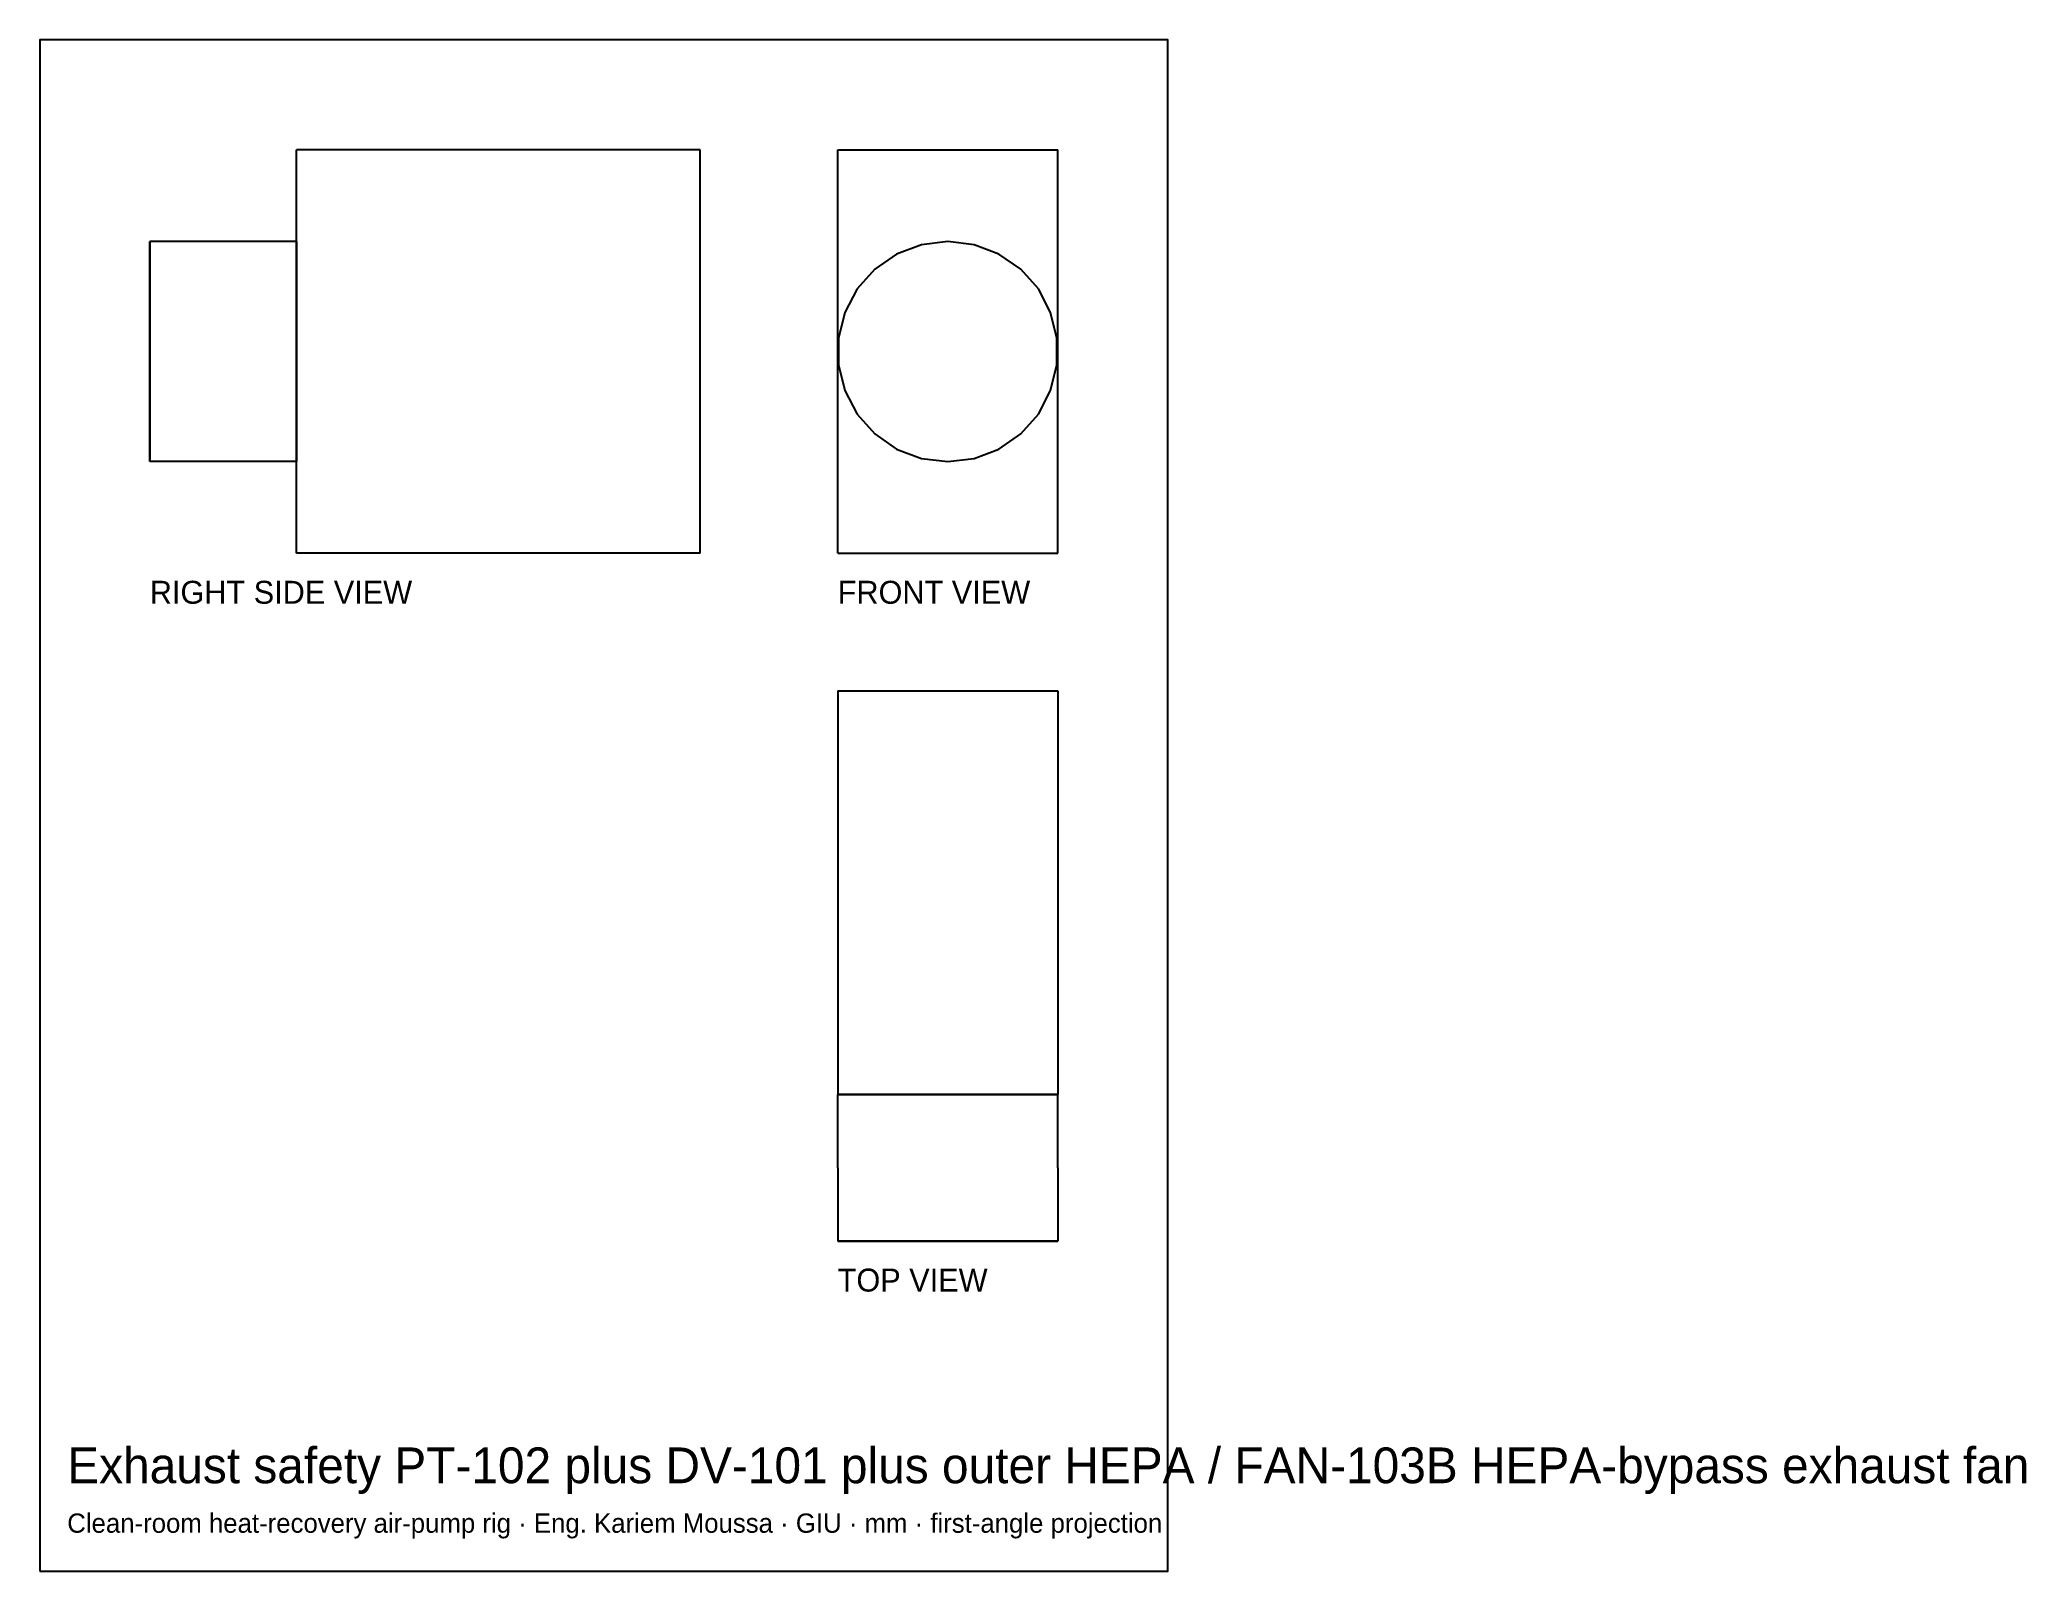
# Model space of a CAD drawing. Header units: millimetres. Extents: x -535 to -318, y 87 to 254.
import ezdxf

# ---------------------------------------------------------------- set-up
doc = ezdxf.new("R2010")
doc.units = ezdxf.units.MM
for name, color, linetype in [('BORDER', 7, 'Continuous'), ('HIDDEN', 8, 'Continuous'), ('TEXT', 5, 'Continuous'), ('VISIBLE', 7, 'Continuous')]:
    doc.layers.add(name, color=color, linetype=linetype)

msp = doc.modelspace()

# ---------------------------------------------------------------- linework, layer by layer
at = {"layer": 'BORDER'}
msp.add_lwpolyline([(-535, 87), (-412, 87), (-412, 254), (-535, 254)], close=True, dxfattribs=at)
at = {"layer": 'HIDDEN'}
for points in [[(-463, 242), (-507, 242)], [(-507, 198), (-507, 242)], [(-463, 198), (-463, 242)], [(-448, 242), (-424, 242)], [(-448, 198), (-448, 242)], [(-424, 198), (-424, 242)], [(-523, 232), (-523, 231.65)], [(-507, 232), (-507, 231.65)], [(-507, 231.65), (-507, 232)], [(-436, 232), (-438.87, 231.65)], [(-433.13, 231.65), (-436, 232)], [(-523, 231.65), (-523, 230.63)], [(-523, 230.63), (-523, 228.98)], [(-507, 231.65), (-507, 230.63)], [(-507, 230.63), (-507, 231.65)], [(-507, 230.63), (-507, 228.98)], [(-507, 228.98), (-507, 230.63)], [(-441.58, 230.63), (-443.96, 228.98)], [(-438.87, 231.65), (-441.58, 230.63)], [(-430.42, 230.63), (-433.13, 231.65)], [(-428.04, 228.98), (-430.42, 230.63)], [(-523, 228.98), (-523, 226.82)], [(-507, 228.98), (-507, 226.82)], [(-507, 226.82), (-507, 228.98)], [(-443.96, 228.98), (-445.88, 226.82)], [(-426.12, 226.82), (-428.04, 228.98)], [(-523, 226.82), (-523, 224.26)], [(-507, 226.82), (-507, 224.26)], [(-507, 224.26), (-507, 226.82)], [(-445.88, 226.82), (-447.22, 224.26)], [(-424.78, 224.26), (-426.12, 226.82)], [(-523, 224.26), (-523, 221.45)], [(-507, 224.26), (-507, 221.45)], [(-507, 221.45), (-507, 224.26)], [(-447.22, 224.26), (-447.91, 221.45)], [(-424.09, 221.45), (-424.78, 224.26)], [(-523, 221.45), (-523, 218.55)], [(-507, 221.45), (-507, 218.55)], [(-507, 218.55), (-507, 221.45)], [(-447.91, 221.45), (-447.91, 218.55)], [(-424.09, 218.55), (-424.09, 221.45)], [(-523, 218.55), (-523, 215.74)], [(-507, 218.55), (-507, 215.74)], [(-507, 215.74), (-507, 218.55)], [(-447.91, 218.55), (-447.22, 215.74)], [(-424.78, 215.74), (-424.09, 218.55)], [(-523, 215.74), (-523, 213.18)], [(-507, 215.74), (-507, 213.18)], [(-507, 213.18), (-507, 215.74)], [(-447.22, 215.74), (-445.88, 213.18)], [(-426.12, 213.18), (-424.78, 215.74)], [(-523, 213.18), (-523, 211.02)], [(-507, 213.18), (-507, 211.02)], [(-507, 211.02), (-507, 213.18)], [(-445.88, 213.18), (-443.96, 211.02)], [(-428.04, 211.02), (-426.12, 213.18)], [(-523, 211.02), (-523, 209.37)], [(-507, 211.02), (-507, 209.37)], [(-507, 209.37), (-507, 211.02)], [(-443.96, 211.02), (-441.58, 209.37)], [(-430.42, 209.37), (-428.04, 211.02)], [(-523, 209.37), (-523, 208.35)], [(-523, 208.35), (-523, 208)], [(-507, 209.37), (-507, 208.35)], [(-507, 208.35), (-507, 209.37)], [(-507, 208.35), (-507, 208)], [(-507, 208), (-507, 208.35)], [(-441.58, 209.37), (-438.87, 208.35)], [(-438.87, 208.35), (-436, 208)], [(-436, 208), (-433.13, 208.35)], [(-433.13, 208.35), (-430.42, 209.37)], [(-463, 198), (-507, 198)], [(-448, 198), (-424, 198)], [(-448, 183), (-424, 183)], [(-448, 183), (-448, 139)], [(-424, 183), (-424, 139)], [(-448, 139), (-424, 139)], [(-448, 139), (-447.91, 139)], [(-447.91, 139), (-448, 139)], [(-447.91, 139), (-447.22, 139)], [(-447.22, 139), (-447.91, 139)], [(-447.22, 139), (-445.88, 139)], [(-445.88, 139), (-447.22, 139)], [(-445.88, 139), (-443.96, 139)], [(-443.96, 139), (-445.88, 139)], [(-443.96, 139), (-441.58, 139)], [(-441.58, 139), (-443.96, 139)], [(-441.58, 139), (-438.87, 139)], [(-438.87, 139), (-441.58, 139)], [(-438.87, 139), (-436, 139)], [(-436, 139), (-438.87, 139)], [(-433.13, 139), (-436, 139)], [(-436, 139), (-433.13, 139)], [(-430.42, 139), (-433.13, 139)], [(-433.13, 139), (-430.42, 139)], [(-428.04, 139), (-430.42, 139)], [(-430.42, 139), (-428.04, 139)], [(-426.12, 139), (-428.04, 139)], [(-428.04, 139), (-426.12, 139)], [(-424.78, 139), (-426.12, 139)], [(-426.12, 139), (-424.78, 139)], [(-424.09, 139), (-424.78, 139)], [(-424.78, 139), (-424.09, 139)], [(-424, 139), (-424.09, 139)], [(-424.09, 139), (-424, 139)], [(-448, 123), (-447.91, 123)], [(-447.91, 123), (-447.22, 123)], [(-447.22, 123), (-445.88, 123)], [(-445.88, 123), (-443.96, 123)], [(-443.96, 123), (-441.58, 123)], [(-441.58, 123), (-438.87, 123)], [(-438.87, 123), (-436, 123)], [(-436, 123), (-433.13, 123)], [(-433.13, 123), (-430.42, 123)], [(-430.42, 123), (-428.04, 123)], [(-428.04, 123), (-426.12, 123)], [(-426.12, 123), (-424.78, 123)], [(-424.78, 123), (-424.09, 123)], [(-424.09, 123), (-424, 123)]]:
    msp.add_lwpolyline(points, dxfattribs=at)
at = {"layer": 'VISIBLE'}
for points in [[(-463, 242), (-507, 242)], [(-507, 198), (-507, 242)], [(-463, 198), (-463, 242)], [(-448, 242), (-424, 242)], [(-448, 198), (-448, 242)], [(-424, 198), (-424, 242)], [(-523, 231.65), (-523, 232)], [(-507, 232), (-523, 232)], [(-436, 232), (-438.87, 231.65)], [(-433.13, 231.65), (-436, 232)], [(-523, 230.63), (-523, 231.65)], [(-523, 228.98), (-523, 230.63)], [(-441.58, 230.63), (-443.96, 228.98)], [(-438.87, 231.65), (-441.58, 230.63)], [(-430.42, 230.63), (-433.13, 231.65)], [(-428.04, 228.98), (-430.42, 230.63)], [(-523, 226.82), (-523, 228.98)], [(-443.96, 228.98), (-445.88, 226.82)], [(-426.12, 226.82), (-428.04, 228.98)], [(-523, 224.26), (-523, 226.82)], [(-445.88, 226.82), (-447.22, 224.26)], [(-424.78, 224.26), (-426.12, 226.82)], [(-523, 221.45), (-523, 224.26)], [(-447.22, 224.26), (-447.91, 221.45)], [(-424.09, 221.45), (-424.78, 224.26)], [(-523, 218.55), (-523, 221.45)], [(-447.91, 221.45), (-447.91, 218.55)], [(-424.09, 218.55), (-424.09, 221.45)], [(-523, 215.74), (-523, 218.55)], [(-447.91, 218.55), (-447.22, 215.74)], [(-424.78, 215.74), (-424.09, 218.55)], [(-523, 213.18), (-523, 215.74)], [(-447.22, 215.74), (-445.88, 213.18)], [(-426.12, 213.18), (-424.78, 215.74)], [(-523, 211.02), (-523, 213.18)], [(-445.88, 213.18), (-443.96, 211.02)], [(-428.04, 211.02), (-426.12, 213.18)], [(-523, 209.37), (-523, 211.02)], [(-443.96, 211.02), (-441.58, 209.37)], [(-430.42, 209.37), (-428.04, 211.02)], [(-523, 208.35), (-523, 209.37)], [(-523, 208), (-523, 208.35)], [(-507, 208), (-523, 208)], [(-441.58, 209.37), (-438.87, 208.35)], [(-438.87, 208.35), (-436, 208)], [(-436, 208), (-433.13, 208.35)], [(-433.13, 208.35), (-430.42, 209.37)], [(-463, 198), (-507, 198)], [(-448, 198), (-424, 198)], [(-448, 183), (-424, 183)], [(-448, 183), (-448, 139)], [(-424, 183), (-424, 139)], [(-448, 139), (-424, 139)], [(-448, 131), (-448, 139)], [(-424, 131), (-424, 139)], [(-448, 131), (-448, 123)], [(-424, 131), (-424, 123)], [(-447.91, 123), (-448, 123)], [(-447.22, 123), (-447.91, 123)], [(-445.88, 123), (-447.22, 123)], [(-443.96, 123), (-445.88, 123)], [(-441.58, 123), (-443.96, 123)], [(-438.87, 123), (-441.58, 123)], [(-436, 123), (-438.87, 123)], [(-433.13, 123), (-436, 123)], [(-430.42, 123), (-433.13, 123)], [(-428.04, 123), (-430.42, 123)], [(-426.12, 123), (-428.04, 123)], [(-424.78, 123), (-426.12, 123)], [(-424.09, 123), (-424.78, 123)], [(-424, 123), (-424.09, 123)]]:
    msp.add_lwpolyline(points, dxfattribs=at)

# ---------------------------------------------------------------- texts
at = {"layer": 'TEXT'}
for s, height, p in [('RIGHT SIDE VIEW', 2.5, (-523, 192.5)), ('FRONT VIEW', 2.5, (-448, 192.5)), ('TOP VIEW', 2.5, (-448, 117.5)), ('Exhaust safety PT-102 plus DV-101 plus outer HEPA / FAN-103B HEPA-bypass exhaust fan', 3.9, (-532, 96.6)), ('Clean-room heat-recovery air-pump rig · Eng. Kariem Moussa · GIU · mm · first-angle projection', 2.1, (-532, 91.2))]:
    msp.add_text(s, height=height, dxfattribs=at).set_placement(p)

doc.saveas('drawing.dxf')
